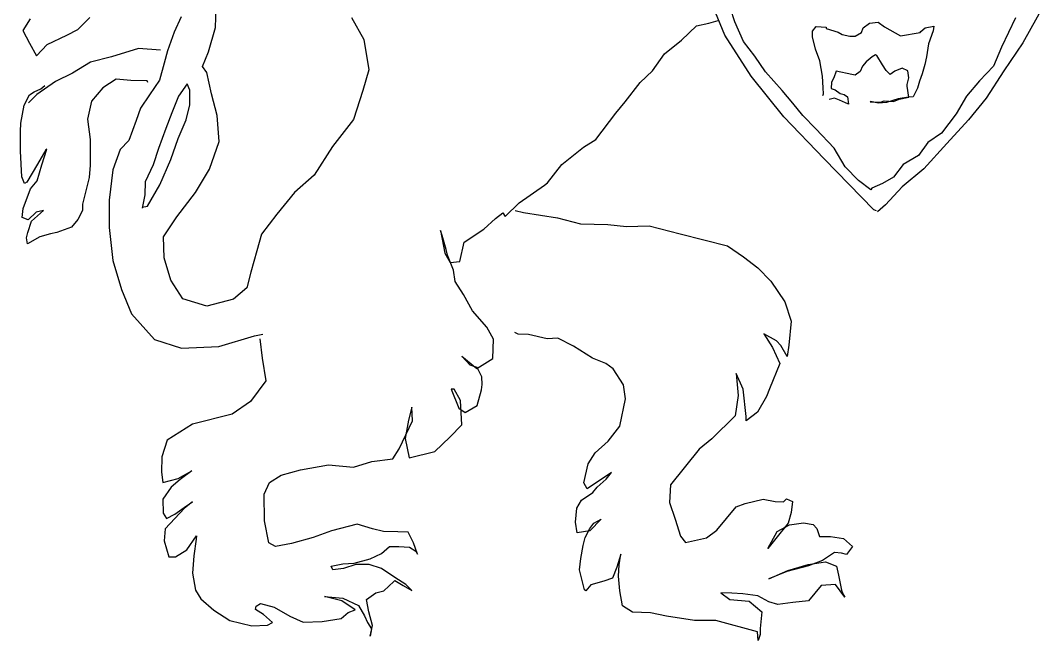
# Model space of a CAD drawing. Header units: metres. Extents: x 148128 to 148845, y 6395399 to 6395651.
# Drawn here: x 148824.825 to 148827.292, y 6395592.525 to 6395594.019 of the extents above; entities that cross this region are included whole.
import ezdxf

# ---------------------------------------------------------------- set-up
doc = ezdxf.new("R2010")
doc.units = ezdxf.units.M
doc.layers.add('M-FÖRKLARINGAR', color=3, linetype='Continuous')

msp = doc.modelspace()

# ---------------------------------------------------------------- linework, layer by layer
at = {"layer": 'M-FÖRKLARINGAR', "color": 1}
for p, q in [((148825.2952, 6395594.0025), (148825.2975, 6395594.0883)), ((148826.5236, 6395593.9841), (148826.4898, 6395594.0661)), ((148826.5476, 6395594.0159), (148826.5368, 6395594.0486)), ((148827.2917, 6395594.0543), (148827.2418, 6395593.9651)), ((148824.8483, 6395594.0236), (148824.8302, 6395593.9951)), ((148824.9635, 6395593.9974), (148824.9921, 6395594.0268)), ((148825.2124, 6395594.0279), (148825.1952, 6395593.9913)), ((148825.6228, 6395594.0264), (148825.6527, 6395593.9734)), ((148826.4546, 6395594.0068), (148826.4849, 6395594.0129)), ((148826.4849, 6395594.0129), (148826.5071, 6395594.0193)), ((148826.5684, 6395593.969), (148826.5476, 6395594.0159)), ((148826.8567, 6395594.002), (148826.8721, 6395594.0131)), ((148826.8721, 6395594.0131), (148826.893, 6395594.0149)), ((148826.893, 6395594.0149), (148826.9078, 6395594.0041)), ((148827.2237, 6395594.0259), (148827.1905, 6395593.9549)), ((148824.8302, 6395593.9951), (148824.8467, 6395593.9645)), ((148824.8895, 6395593.9611), (148824.9365, 6395593.9842)), ((148824.9365, 6395593.9842), (148824.9635, 6395593.9974)), ((148825.1952, 6395593.9913), (148825.179, 6395593.9465)), ((148825.2786, 6395593.9439), (148825.2952, 6395594.0025)), ((148826.4189, 6395593.9718), (148826.4546, 6395594.0068)), ((148826.587, 6395593.885), (148826.5236, 6395593.9841)), ((148826.7344, 6395593.9797), (148826.7348, 6395593.9936)), ((148826.7348, 6395593.9936), (148826.7432, 6395594.0049)), ((148826.7432, 6395594.0049), (148826.7675, 6395594.0032)), ((148826.7675, 6395594.0032), (148826.7674, 6395593.9997)), ((148826.7674, 6395593.9997), (148826.7962, 6395593.9908)), ((148826.7962, 6395593.9908), (148826.8065, 6395593.9859)), ((148826.8065, 6395593.9859), (148826.8249, 6395593.9819)), ((148826.8376, 6395593.9816), (148826.853, 6395593.9905)), ((148826.853, 6395593.9905), (148826.8567, 6395594.002)), ((148826.9078, 6395594.0041), (148826.9466, 6395593.9822)), ((148826.9466, 6395593.9822), (148826.9944, 6395593.9902)), ((148826.9944, 6395593.9902), (148826.9956, 6395593.9925)), ((148826.9956, 6395593.9925), (148827.0063, 6395594.0015)), ((148827.0063, 6395594.0015), (148827.0272, 6395594.0056)), ((148827.0258, 6395593.994), (148827.0145, 6395593.963)), ((148827.0272, 6395594.0056), (148827.0258, 6395593.994)), ((148824.8467, 6395593.9645), (148824.8633, 6395593.9339)), ((148824.8633, 6395593.9339), (148824.8895, 6395593.9611)), ((148825.6527, 6395593.9734), (148825.6646, 6395593.9001)), ((148826.3775, 6395593.9392), (148826.4189, 6395593.9718)), ((148826.5953, 6395593.9335), (148826.5684, 6395593.969)), ((148826.7418, 6395593.9505), (148826.7344, 6395593.9797)), ((148826.8249, 6395593.9819), (148826.8376, 6395593.9816)), ((148827.0145, 6395593.963), (148827.0091, 6395593.9319)), ((148827.2418, 6395593.9651), (148827.196, 6395593.898)), ((148825.1096, 6395593.9518), (148825.0441, 6395593.9315)), ((148825.1628, 6395593.9481), (148825.1096, 6395593.9518)), ((148825.179, 6395593.9465), (148825.1712, 6395593.9165)), ((148825.2638, 6395593.9083), (148825.2786, 6395593.9439)), ((148826.3486, 6395593.8983), (148826.3775, 6395593.9392)), ((148826.6209, 6395593.8957), (148826.5953, 6395593.9335)), ((148826.7526, 6395593.9224), (148826.7418, 6395593.9505)), ((148826.8863, 6395593.9363), (148826.8781, 6395593.9318)), ((148826.8897, 6395593.935), (148826.8863, 6395593.9363)), ((148826.9031, 6395593.9126), (148826.8897, 6395593.935)), ((148827.1905, 6395593.9549), (148827.1708, 6395593.9091)), ((148824.9939, 6395593.9189), (148824.9503, 6395593.8922)), ((148825.0441, 6395593.9315), (148824.9939, 6395593.9189)), ((148825.1712, 6395593.9165), (148825.1597, 6395593.8751)), ((148826.7586, 6395593.8851), (148826.7526, 6395593.9224)), ((148826.8555, 6395593.9093), (148826.8493, 6395593.8967)), ((148826.8638, 6395593.9195), (148826.8555, 6395593.9093)), ((148826.8781, 6395593.9318), (148826.8638, 6395593.9195)), ((148826.912, 6395593.8985), (148826.9031, 6395593.9126)), ((148827.0051, 6395593.9134), (148826.9987, 6395593.8904)), ((148827.0091, 6395593.9319), (148827.0051, 6395593.9134)), ((148827.1708, 6395593.9091), (148827.1374, 6395593.874)), ((148824.9503, 6395593.8922), (148824.9092, 6395593.8724)), ((148825.2738, 6395593.8941), (148825.2638, 6395593.9083)), ((148825.2852, 6395593.8428), (148825.2738, 6395593.8941)), ((148825.6646, 6395593.9001), (148825.6506, 6395593.8506)), ((148826.3188, 6395593.8701), (148826.3486, 6395593.8983)), ((148826.6656, 6395593.7867), (148826.587, 6395593.885)), ((148826.6615, 6395593.8506), (148826.6209, 6395593.8957)), ((148826.7602, 6395593.8573), (148826.7586, 6395593.8851)), ((148826.7914, 6395593.897), (148826.7863, 6395593.8809)), ((148826.8294, 6395593.8891), (148826.7914, 6395593.897)), ((148826.8375, 6395593.8877), (148826.8294, 6395593.8891)), ((148826.8493, 6395593.8967), (148826.8375, 6395593.8877)), ((148826.9222, 6395593.8889), (148826.912, 6395593.8985)), ((148826.9328, 6395593.8968), (148826.9222, 6395593.8889)), ((148826.9504, 6395593.9044), (148826.9328, 6395593.8968)), ((148826.9641, 6395593.8983), (148826.9504, 6395593.9044)), ((148826.9671, 6395593.8808), (148826.9641, 6395593.8983)), ((148826.9987, 6395593.8904), (148826.9925, 6395593.8732)), ((148827.196, 6395593.898), (148827.1537, 6395593.8318)), ((148824.9092, 6395593.8724), (148824.8644, 6395593.8412)), ((148824.874, 6395593.8548), (148824.8835, 6395593.8627)), ((148825.0554, 6395593.8779), (148825.0236, 6395593.8567)), ((148825.0913, 6395593.8746), (148825.0554, 6395593.8779)), ((148825.1307, 6395593.8736), (148825.0913, 6395593.8746)), ((148825.1317, 6395593.8701), (148825.1307, 6395593.8736)), ((148825.1597, 6395593.8751), (148825.1356, 6395593.8398)), ((148825.2267, 6395593.8664), (148825.2062, 6395593.8368)), ((148825.2333, 6395593.8511), (148825.2267, 6395593.8664)), ((148826.2828, 6395593.8235), (148826.3188, 6395593.8701)), ((148826.7802, 6395593.8707), (148826.7798, 6395593.8556)), ((148826.7863, 6395593.8809), (148826.7802, 6395593.8707)), ((148826.9632, 6395593.8647), (148826.9671, 6395593.8808)), ((148826.9632, 6395593.8612), (148826.9632, 6395593.8647)), ((148826.9671, 6395593.8344), (148826.9632, 6395593.8612)), ((148826.9925, 6395593.8732), (148826.9874, 6395593.8559)), ((148827.1374, 6395593.874), (148827.1063, 6395593.8366)), ((148824.8335, 6395593.8153), (148824.8469, 6395593.8405)), ((148824.8644, 6395593.8412), (148824.8441, 6395593.8208)), ((148824.8469, 6395593.8405), (148824.8576, 6395593.8471)), ((148824.8576, 6395593.8471), (148824.874, 6395593.8548)), ((148825.0236, 6395593.8567), (148824.9961, 6395593.8249)), ((148825.1356, 6395593.8398), (148825.1139, 6395593.8079)), ((148825.2062, 6395593.8368), (148825.1901, 6395593.7966)), ((148825.2335, 6395593.8164), (148825.2333, 6395593.8511)), ((148825.2989, 6395593.7903), (148825.2852, 6395593.8428)), ((148825.6506, 6395593.8506), (148825.6279, 6395593.7805)), ((148826.6873, 6395593.8198), (148826.6615, 6395593.8506)), ((148826.7597, 6395593.8387), (148826.7609, 6395593.8422)), ((148826.7609, 6395593.8422), (148826.7602, 6395593.8573)), ((148826.7798, 6395593.8556), (148826.789, 6395593.8519)), ((148826.789, 6395593.8519), (148826.8015, 6395593.8434)), ((148826.8015, 6395593.8434), (148826.8108, 6395593.8409)), ((148826.8108, 6395593.8409), (148826.8187, 6395593.8349)), ((148826.8187, 6395593.8349), (148826.8217, 6395593.8174)), ((148826.9659, 6395593.8345), (148826.9415, 6395593.8305)), ((148826.9438, 6395593.8293), (148826.9671, 6395593.8344)), ((148826.9775, 6395593.8353), (148826.9659, 6395593.8345)), ((148826.9874, 6395593.8559), (148826.9775, 6395593.8353)), ((148827.1063, 6395593.8366), (148827.0808, 6395593.7943)), ((148824.8254, 6395593.7715), (148824.8335, 6395593.8153)), ((148824.9961, 6395593.8249), (148824.9868, 6395593.7811)), ((148825.2244, 6395593.7795), (148825.2335, 6395593.8164)), ((148826.2601, 6395593.7963), (148826.2828, 6395593.8235)), ((148826.7109, 6395593.7902), (148826.6873, 6395593.8198)), ((148826.7873, 6395593.8322), (148826.7745, 6395593.8291)), ((148826.8, 6395593.8272), (148826.7873, 6395593.8322)), ((148826.8217, 6395593.8174), (148826.8, 6395593.8272)), ((148826.8741, 6395593.8241), (148826.874, 6395593.823)), ((148826.874, 6395593.823), (148826.8984, 6395593.8223)), ((148826.8937, 6395593.8201), (148826.8741, 6395593.8241)), ((148826.9134, 6395593.8219), (148826.8937, 6395593.8201)), ((148826.8984, 6395593.8223), (148826.9077, 6395593.8256)), ((148826.9077, 6395593.8256), (148826.9297, 6395593.8238)), ((148826.9415, 6395593.8305), (148826.9134, 6395593.8219)), ((148826.9297, 6395593.8238), (148826.9438, 6395593.8293)), ((148827.1537, 6395593.8318), (148827.1106, 6395593.7796)), ((148825.1139, 6395593.8079), (148825.1038, 6395593.778)), ((148825.1901, 6395593.7966), (148825.1752, 6395593.7588)), ((148825.3042, 6395593.7276), (148825.2989, 6395593.7903)), ((148826.212, 6395593.7326), (148826.2601, 6395593.7963)), ((148826.7626, 6395593.6856), (148826.6656, 6395593.7867)), ((148826.7425, 6395593.758), (148826.7109, 6395593.7902)), ((148827.0808, 6395593.7943), (148827.046, 6395593.7477)), ((148824.8249, 6395593.7518), (148824.8254, 6395593.7715)), ((148824.9868, 6395593.7811), (148824.9925, 6395593.7323)), ((148825.1038, 6395593.778), (148825.0863, 6395593.7298)), ((148825.2047, 6395593.7348), (148825.2244, 6395593.7795)), ((148825.6279, 6395593.7805), (148825.5775, 6395593.7157)), ((148827.1106, 6395593.7796), (148827.0581, 6395593.7231)), ((148824.8248, 6395593.7043), (148824.8249, 6395593.7518)), ((148825.1752, 6395593.7588), (148825.1577, 6395593.7106)), ((148826.7865, 6395593.7117), (148826.7425, 6395593.758)), ((148827.046, 6395593.7477), (148827.0129, 6395593.7254)), ((148824.9925, 6395593.7323), (148824.9932, 6395593.6708)), ((148825.0863, 6395593.7298), (148825.0649, 6395593.7084)), ((148825.1871, 6395593.6843), (148825.2047, 6395593.7348)), ((148825.2804, 6395593.6609), (148825.3042, 6395593.7276)), ((148825.5775, 6395593.7157), (148825.5328, 6395593.6462)), ((148826.1305, 6395593.6722), (148826.1826, 6395593.7137)), ((148826.1826, 6395593.7137), (148826.212, 6395593.7326)), ((148826.8131, 6395593.6669), (148826.7865, 6395593.7117)), ((148827.0129, 6395593.7254), (148826.99, 6395593.6936)), ((148827.0581, 6395593.7231), (148827.0031, 6395593.6619)), ((148824.8278, 6395593.6427), (148824.8248, 6395593.7043)), ((148824.8863, 6395593.7073), (148824.8657, 6395593.673)), ((148824.8761, 6395593.6716), (148824.8887, 6395593.7095)), ((148824.8887, 6395593.7095), (148824.8863, 6395593.7073)), ((148825.0649, 6395593.7084), (148825.0474, 6395593.659)), ((148825.1577, 6395593.7106), (148825.1451, 6395593.6715)), ((148826.99, 6395593.6936), (148826.9535, 6395593.6725)), ((148824.8657, 6395593.673), (148824.8402, 6395593.6297)), ((148824.8647, 6395593.6325), (148824.8761, 6395593.6716)), ((148824.9932, 6395593.6708), (148824.9901, 6395593.6408)), ((148825.1451, 6395593.6715), (148825.1254, 6395593.6303)), ((148825.1612, 6395593.6235), (148825.1871, 6395593.6843)), ((148826.0957, 6395593.6279), (148826.1305, 6395593.6722)), ((148826.8823, 6395593.5631), (148826.7626, 6395593.6856)), ((148826.8459, 6395593.6336), (148826.8131, 6395593.6669)), ((148826.9535, 6395593.6725), (148826.9296, 6395593.6418)), ((148827.0031, 6395593.6619), (148826.951, 6395593.6181)), ((148824.8344, 6395593.6263), (148824.8278, 6395593.6427)), ((148824.9901, 6395593.6408), (148824.9745, 6395593.5763)), ((148825.0474, 6395593.659), (148825.0385, 6395593.5862)), ((148825.2465, 6395593.605), (148825.2804, 6395593.6609)), ((148825.5328, 6395593.6462), (148825.4853, 6395593.6045)), ((148826.9296, 6395593.6418), (148826.9036, 6395593.6263)), ((148824.8316, 6395593.5661), (148824.8491, 6395593.6132)), ((148824.8402, 6395593.6297), (148824.8344, 6395593.6263)), ((148824.8491, 6395593.6132), (148824.8647, 6395593.6325)), ((148825.1254, 6395593.6303), (148825.1246, 6395593.599)), ((148825.1309, 6395593.5721), (148825.1612, 6395593.6235)), ((148826.0272, 6395593.5798), (148826.0886, 6395593.6223)), ((148826.0886, 6395593.6223), (148826.0957, 6395593.6279)), ((148826.8754, 6395593.6108), (148826.8459, 6395593.6336)), ((148826.8778, 6395593.6154), (148826.8754, 6395593.6108)), ((148826.9036, 6395593.6263), (148826.8778, 6395593.6154)), ((148826.951, 6395593.6181), (148826.9104, 6395593.5751)), ((148825.1246, 6395593.599), (148825.118, 6395593.5667)), ((148825.202, 6395593.5459), (148825.2465, 6395593.605)), ((148825.4853, 6395593.6045), (148825.4433, 6395593.5523)), ((148824.8287, 6395593.5442), (148824.8316, 6395593.5661)), ((148824.9745, 6395593.5763), (148824.9741, 6395593.5612)), ((148825.0385, 6395593.5862), (148825.0391, 6395593.5201)), ((148825.118, 6395593.569), (148825.1309, 6395593.5721)), ((148825.9938, 6395593.5471), (148826.0272, 6395593.5798)), ((148826.8892, 6395593.5606), (148826.8823, 6395593.5631)), ((148826.9104, 6395593.5751), (148826.8914, 6395593.5582)), ((148824.8436, 6395593.5391), (148824.8287, 6395593.5442)), ((148824.8627, 6395593.5572), (148824.8436, 6395593.5391)), ((148824.8517, 6395593.5355), (148824.8802, 6395593.5614)), ((148824.8802, 6395593.5614), (148824.8627, 6395593.5572)), ((148824.9631, 6395593.5395), (148824.9475, 6395593.5213)), ((148824.9741, 6395593.5612), (148824.9631, 6395593.5395)), ((148825.1695, 6395593.4981), (148825.202, 6395593.5459)), ((148825.4433, 6395593.5523), (148825.4061, 6395593.5046)), ((148825.942, 6395593.516), (148825.9705, 6395593.5419)), ((148825.9705, 6395593.5419), (148825.9883, 6395593.5553)), ((148825.9883, 6395593.5553), (148825.9938, 6395593.5471)), ((148826.0174, 6395593.5615), (148826.0381, 6395593.5563)), ((148826.0381, 6395593.5563), (148826.1201, 6395593.5438)), ((148826.1201, 6395593.5438), (148826.1754, 6395593.5295)), ((148824.8428, 6395593.5079), (148824.8517, 6395593.5355)), ((148824.9475, 6395593.5213), (148824.9124, 6395593.5083)), ((148825.0391, 6395593.5201), (148825.0474, 6395593.441)), ((148825.8948, 6395593.4848), (148825.942, 6395593.516)), ((148826.1754, 6395593.5295), (148826.2414, 6395593.5278)), ((148826.2414, 6395593.5278), (148826.2865, 6395593.5231)), ((148826.2865, 6395593.5231), (148826.341, 6395593.524)), ((148826.341, 6395593.524), (148826.4159, 6395593.5047)), ((148824.839, 6395593.4952), (148824.8428, 6395593.5079)), ((148824.8421, 6395593.4812), (148824.839, 6395593.4952)), ((148824.8715, 6395593.4978), (148824.8421, 6395593.4812)), ((148824.8972, 6395593.5053), (148824.8715, 6395593.4978)), ((148824.9124, 6395593.5083), (148824.8972, 6395593.5053)), ((148825.1716, 6395593.447), (148825.1695, 6395593.4981)), ((148825.4061, 6395593.5046), (148825.3946, 6395593.4643)), ((148825.8376, 6395593.5129), (148825.8478, 6395593.4582)), ((148825.8419, 6395593.5012), (148825.8376, 6395593.5129)), ((148825.8515, 6395593.4674), (148825.8419, 6395593.5012)), ((148826.4159, 6395593.5047), (148826.4723, 6395593.4904)), ((148826.4723, 6395593.4904), (148826.5299, 6395593.4762)), ((148825.8546, 6395593.4534), (148825.8515, 6395593.4674)), ((148825.8843, 6395593.4387), (148825.8948, 6395593.4848)), ((148826.5299, 6395593.4762), (148826.5686, 6395593.4496)), ((148825.0474, 6395593.441), (148825.0687, 6395593.3709)), ((148825.1876, 6395593.3933), (148825.1716, 6395593.447)), ((148825.3946, 6395593.4643), (148825.3805, 6395593.4125)), ((148825.8478, 6395593.4582), (148825.8611, 6395593.4358)), ((148825.8687, 6395593.4171), (148825.8546, 6395593.4534)), ((148826.5686, 6395593.4496), (148826.6027, 6395593.4232)), ((148825.8611, 6395593.4358), (148825.8843, 6395593.4387)), ((148825.8726, 6395593.3903), (148825.8687, 6395593.4171)), ((148826.6027, 6395593.4232), (148826.6343, 6395593.3911)), ((148825.2165, 6395593.3485), (148825.1876, 6395593.3933)), ((148825.3805, 6395593.4125), (148825.3703, 6395593.3746)), ((148826.6343, 6395593.3911), (148826.6678, 6395593.3415)), ((148825.0687, 6395593.3709), (148825.0927, 6395593.3123)), ((148825.3703, 6395593.3746), (148825.3382, 6395593.3476)), ((148825.8927, 6395593.3585), (148825.8726, 6395593.3903)), ((148825.274, 6395593.3307), (148825.2165, 6395593.3485)), ((148825.3382, 6395593.3476), (148825.274, 6395593.3307)), ((148825.9148, 6395593.3196), (148825.8927, 6395593.3585)), ((148826.6678, 6395593.3415), (148826.6828, 6395593.2948)), ((148825.9497, 6395593.2805), (148825.9148, 6395593.3196)), ((148825.0927, 6395593.3123), (148825.1479, 6395593.2506)), ((148826.6828, 6395593.2948), (148826.6778, 6395593.2369)), ((148825.9652, 6395593.2511), (148825.9497, 6395593.2805)), ((148826.0246, 6395593.2634), (148826.0166, 6395593.2671)), ((148825.1479, 6395593.2506), (148825.2134, 6395593.2291)), ((148825.3028, 6395593.2337), (148825.3892, 6395593.2593)), ((148825.3892, 6395593.2593), (148825.4091, 6395593.2634)), ((148825.4018, 6395593.252), (148825.4075, 6395593.2055)), ((148825.964, 6395593.2047), (148825.9652, 6395593.2511)), ((148826.0501, 6395593.2627), (148826.0246, 6395593.2634)), ((148826.095, 6395593.2523), (148826.0501, 6395593.2627)), ((148826.1206, 6395593.2539), (148826.095, 6395593.2523)), ((148826.1583, 6395593.2344), (148826.1206, 6395593.2539)), ((148826.617, 6395593.264), (148826.6382, 6395593.231)), ((148826.6479, 6395593.247), (148826.617, 6395593.264)), ((148826.658, 6395593.2363), (148826.6479, 6395593.247)), ((148825.2134, 6395593.2291), (148825.3028, 6395593.2337)), ((148826.2039, 6395593.2054), (148826.1583, 6395593.2344)), ((148826.6382, 6395593.231), (148826.6557, 6395593.1923)), ((148826.6735, 6395593.2092), (148826.658, 6395593.2363)), ((148826.6778, 6395593.2369), (148826.6735, 6395593.2092)), ((148825.4075, 6395593.2055), (148825.4165, 6395593.1508)), ((148825.8887, 6395593.2102), (148825.9251, 6395593.1802)), ((148825.909, 6395593.1888), (148825.8887, 6395593.2102)), ((148825.9251, 6395593.1802), (148825.964, 6395593.2047)), ((148826.2361, 6395593.1929), (148826.2039, 6395593.2054)), ((148825.9263, 6395593.1825), (148825.909, 6395593.1888)), ((148825.9373, 6395593.1602), (148825.9263, 6395593.1825)), ((148826.2543, 6395593.1797), (148826.2361, 6395593.1929)), ((148826.2787, 6395593.1408), (148826.2543, 6395593.1797)), ((148826.5507, 6395593.1684), (148826.5551, 6395593.115)), ((148826.5671, 6395593.1309), (148826.5507, 6395593.1684)), ((148826.6557, 6395593.1923), (148826.6309, 6395593.1315)), ((148825.4165, 6395593.1508), (148825.3793, 6395593.1007)), ((148825.9379, 6395593.1417), (148825.9373, 6395593.1602)), ((148825.8635, 6395593.1309), (148825.882, 6395593.0852)), ((148825.8704, 6395593.1307), (148825.8635, 6395593.1309)), ((148825.8859, 6395593.1036), (148825.8704, 6395593.1307)), ((148825.9262, 6395593.091), (148825.9365, 6395593.1289)), ((148825.9365, 6395593.1289), (148825.9379, 6395593.1417)), ((148826.2837, 6395593.107), (148826.2787, 6395593.1408)), ((148826.5747, 6395593.0646), (148826.5671, 6395593.1309)), ((148826.6309, 6395593.1315), (148826.6235, 6395593.1132)), ((148825.3793, 6395593.1007), (148825.3356, 6395593.0706)), ((148825.889, 6395593.0444), (148825.8859, 6395593.1036)), ((148826.2703, 6395593.0413), (148826.2837, 6395593.107)), ((148826.5551, 6395593.115), (148826.5481, 6395593.0665)), ((148826.6235, 6395593.1132), (148826.6016, 6395593.0755)), ((148825.3356, 6395593.0706), (148825.2399, 6395593.0464)), ((148825.7684, 6395593.087), (148825.7606, 6395593.0559)), ((148825.7699, 6395593.0545), (148825.7684, 6395593.087)), ((148825.882, 6395593.0852), (148825.8968, 6395593.0743)), ((148825.8968, 6395593.0743), (148825.9262, 6395593.091)), ((148826.6016, 6395593.0755), (148826.5744, 6395593.0542)), ((148825.2399, 6395593.0464), (148825.1786, 6395593.0075)), ((148825.738, 6395592.9869), (148825.7699, 6395593.0545)), ((148825.7606, 6395593.0559), (148825.7525, 6395593.0121)), ((148826.5481, 6395593.0665), (148826.4921, 6395593.0111)), ((148826.5744, 6395593.0542), (148826.5747, 6395593.0646)), ((148825.8604, 6395593.015), (148825.889, 6395593.0444)), ((148826.2416, 6395593.005), (148826.2703, 6395593.0413)), ((148825.1786, 6395593.0075), (148825.1659, 6395592.9672)), ((148825.7525, 6395593.0121), (148825.7617, 6395592.9655)), ((148825.8236, 6395592.9801), (148825.8604, 6395593.015)), ((148826.2107, 6395592.9768), (148826.2416, 6395593.005)), ((148826.4921, 6395593.0111), (148826.4613, 6395592.9864)), ((148825.7223, 6395592.963), (148825.738, 6395592.9869)), ((148825.7617, 6395592.9655), (148825.8236, 6395592.9801)), ((148826.1937, 6395592.9506), (148826.2107, 6395592.9768)), ((148826.4613, 6395592.9864), (148826.3918, 6395592.9002)), ((148825.1659, 6395592.9672), (148825.1649, 6395592.9302)), ((148825.5001, 6395592.9364), (148825.5677, 6395592.9485)), ((148825.5677, 6395592.9485), (148825.6278, 6395592.9423)), ((148825.6278, 6395592.9423), (148825.6722, 6395592.9562)), ((148825.6722, 6395592.9562), (148825.7223, 6395592.963)), ((148826.1833, 6395592.9045), (148826.1937, 6395592.9506)), ((148825.1649, 6395592.9302), (148825.1678, 6395592.9058)), ((148825.2051, 6395592.9152), (148825.2381, 6395592.934)), ((148825.2381, 6395592.934), (148825.2097, 6395592.9128)), ((148825.4251, 6395592.9059), (148825.4534, 6395592.9237)), ((148825.4534, 6395592.9237), (148825.5001, 6395592.9364)), ((148826.25, 6395592.9294), (148826.191, 6395592.8904)), ((148826.2368, 6395592.9135), (148826.25, 6395592.9294)), ((148825.1678, 6395592.9058), (148825.2051, 6395592.9152)), ((148825.2097, 6395592.9128), (148825.1884, 6395592.8948)), ((148825.4128, 6395592.8773), (148825.4251, 6395592.9059)), ((148826.191, 6395592.8904), (148826.1833, 6395592.9045)), ((148826.2155, 6395592.8944), (148826.2368, 6395592.9135)), ((148826.3918, 6395592.9002), (148826.3895, 6395592.8573)), ((148825.1884, 6395592.8948), (148825.1679, 6395592.8652)), ((148825.4134, 6395592.8135), (148825.4128, 6395592.8773)), ((148826.1775, 6395592.8629), (148826.2047, 6395592.8819)), ((148826.2047, 6395592.8819), (148826.2155, 6395592.8944)), ((148825.1679, 6395592.8652), (148825.1693, 6395592.8315)), ((148825.1971, 6395592.8296), (148825.2254, 6395592.8497)), ((148825.2396, 6395592.8587), (148825.2206, 6395592.8441)), ((148825.2254, 6395592.8497), (148825.2396, 6395592.8587)), ((148826.1666, 6395592.8435), (148826.1775, 6395592.8629)), ((148826.3895, 6395592.8573), (148826.4035, 6395592.8175)), ((148826.5504, 6395592.8473), (148826.5726, 6395592.8548)), ((148826.5726, 6395592.8548), (148826.6158, 6395592.8653)), ((148826.6158, 6395592.8653), (148826.6446, 6395592.8599)), ((148826.6446, 6395592.8599), (148826.6643, 6395592.8594)), ((148826.6643, 6395592.8594), (148826.6715, 6395592.8661)), ((148826.6715, 6395592.8661), (148826.6864, 6395592.8599)), ((148826.6864, 6395592.8599), (148826.6833, 6395592.8334)), ((148825.1693, 6395592.8315), (148825.1771, 6395592.8186)), ((148825.2206, 6395592.8441), (148825.1741, 6395592.7943)), ((148825.1771, 6395592.8186), (148825.1971, 6395592.8296)), ((148826.1634, 6395592.81), (148826.1666, 6395592.8435)), ((148826.5037, 6395592.7906), (148826.5504, 6395592.8473)), ((148826.6833, 6395592.8334), (148826.6757, 6395592.808)), ((148825.4236, 6395592.7599), (148825.4134, 6395592.8135)), ((148825.6369, 6395592.8053), (148825.5751, 6395592.7895)), ((148825.6737, 6395592.7939), (148825.6369, 6395592.8053)), ((148826.1673, 6395592.7844), (148826.1634, 6395592.81)), ((148826.225, 6395592.8176), (148826.1976, 6395592.7893)), ((148826.1978, 6395592.7951), (148826.2074, 6395592.8076)), ((148826.2074, 6395592.8076), (148826.225, 6395592.8176)), ((148826.4035, 6395592.8175), (148826.4164, 6395592.7766)), ((148826.6757, 6395592.808), (148826.6458, 6395592.7706)), ((148826.6497, 6395592.7879), (148826.6791, 6395592.8033)), ((148826.6791, 6395592.8033), (148826.7128, 6395592.8082)), ((148826.7128, 6395592.8082), (148826.7359, 6395592.8041)), ((148826.7359, 6395592.8041), (148826.7449, 6395592.7946)), ((148825.1741, 6395592.7943), (148825.171, 6395592.7654)), ((148825.2261, 6395592.7431), (148825.249, 6395592.7773)), ((148825.249, 6395592.7773), (148825.2488, 6395592.7691)), ((148825.5751, 6395592.7895), (148825.5306, 6395592.7733)), ((148825.7002, 6395592.7874), (148825.6737, 6395592.7939)), ((148825.735, 6395592.7865), (148825.7002, 6395592.7874)), ((148825.7593, 6395592.7858), (148825.735, 6395592.7865)), ((148825.7725, 6395592.76), (148825.7593, 6395592.7858)), ((148826.1976, 6395592.7893), (148826.1673, 6395592.7844)), ((148826.1868, 6395592.7734), (148826.1978, 6395592.7951)), ((148826.4164, 6395592.7766), (148826.4287, 6395592.7612)), ((148826.4789, 6395592.7727), (148826.5037, 6395592.7906)), ((148826.6266, 6395592.7467), (148826.6497, 6395592.7879)), ((148826.7449, 6395592.7946), (148826.7514, 6395592.7759)), ((148826.7514, 6395592.7759), (148826.778, 6395592.7752)), ((148826.778, 6395592.7752), (148826.8092, 6395592.7709)), ((148825.171, 6395592.7654), (148825.1828, 6395592.7268)), ((148825.2488, 6395592.7691), (148825.2431, 6395592.7287)), ((148825.4396, 6395592.7514), (148825.4236, 6395592.7599)), ((148825.4781, 6395592.7585), (148825.4396, 6395592.7514)), ((148825.5306, 6395592.7733), (148825.4781, 6395592.7585)), ((148825.6954, 6395592.7342), (148825.7143, 6395592.7511)), ((148825.7143, 6395592.7511), (148825.7375, 6395592.7516)), ((148825.7375, 6395592.7516), (148825.763, 6395592.7498)), ((148825.763, 6395592.7498), (148825.7778, 6395592.7401)), ((148825.7823, 6395592.7331), (148825.7725, 6395592.76)), ((148826.1761, 6395592.7227), (148826.1816, 6395592.7538)), ((148826.1816, 6395592.7538), (148826.1868, 6395592.7734)), ((148826.4287, 6395592.7612), (148826.4789, 6395592.7727)), ((148826.6458, 6395592.7706), (148826.6266, 6395592.7467)), ((148826.8092, 6395592.7709), (148826.8307, 6395592.7518)), ((148826.8307, 6395592.7518), (148826.8163, 6395592.7325)), ((148825.1828, 6395592.7268), (148825.199, 6395592.7264)), ((148825.199, 6395592.7264), (148825.2261, 6395592.7431)), ((148825.2431, 6395592.7287), (148825.2397, 6395592.6871)), ((148825.6684, 6395592.7221), (148825.6954, 6395592.7342)), ((148825.7778, 6395592.7401), (148825.7823, 6395592.7331)), ((148826.2726, 6395592.7329), (148826.2625, 6395592.7019)), ((148826.2685, 6395592.7075), (148826.2726, 6395592.7329)), ((148826.7875, 6395592.7367), (148826.7591, 6395592.7177)), ((148826.8048, 6395592.7351), (148826.7875, 6395592.7367)), ((148826.8163, 6395592.7325), (148826.8048, 6395592.7351)), ((148825.574, 6395592.7038), (148825.602, 6395592.71)), ((148825.5784, 6395592.6955), (148825.574, 6395592.7038)), ((148825.602, 6395592.71), (148825.6298, 6395592.7116)), ((148825.6332, 6395592.708), (148825.604, 6395592.6983)), ((148825.6298, 6395592.7116), (148825.6684, 6395592.7221)), ((148825.6657, 6395592.7083), (148825.6332, 6395592.708)), ((148825.6956, 6395592.6982), (148825.6657, 6395592.7083)), ((148826.1731, 6395592.6949), (148826.1761, 6395592.7227)), ((148826.2625, 6395592.7019), (148826.2526, 6395592.6755)), ((148826.2666, 6395592.6797), (148826.2685, 6395592.7075)), ((148826.7252, 6395592.7047), (148826.6726, 6395592.691)), ((148826.675, 6395592.6933), (148826.7241, 6395592.7082)), ((148826.7241, 6395592.7082), (148826.766, 6395592.7141)), ((148826.7591, 6395592.7177), (148826.7252, 6395592.7047)), ((148826.766, 6395592.7141), (148826.7924, 6395592.7041)), ((148826.7924, 6395592.7041), (148826.7976, 6395592.682)), ((148825.2397, 6395592.6871), (148825.2467, 6395592.6463)), ((148825.604, 6395592.6983), (148825.5784, 6395592.6955)), ((148825.7275, 6395592.6765), (148825.6956, 6395592.6982)), ((148825.7537, 6395592.6596), (148825.7275, 6395592.6765)), ((148826.1846, 6395592.6471), (148826.1731, 6395592.6949)), ((148826.2526, 6395592.6755), (148826.2315, 6395592.6679)), ((148826.2703, 6395592.6448), (148826.2666, 6395592.6797)), ((148826.6293, 6395592.6736), (148826.675, 6395592.6933)), ((148826.6726, 6395592.691), (148826.6293, 6395592.6736)), ((148826.7976, 6395592.682), (148826.8048, 6395592.6458)), ((148825.7011, 6395592.6448), (148825.7249, 6395592.6673)), ((148825.7249, 6395592.6673), (148825.7273, 6395592.6696)), ((148825.7273, 6395592.6696), (148825.7478, 6395592.6575)), ((148825.7478, 6395592.6575), (148825.7684, 6395592.6453)), ((148825.7684, 6395592.6453), (148825.7537, 6395592.6596)), ((148826.2, 6395592.6594), (148826.188, 6395592.6447)), ((148826.2315, 6395592.6679), (148826.2, 6395592.6594)), ((148826.7552, 6395592.6576), (148826.7253, 6395592.6201)), ((148826.7901, 6395592.6601), (148826.7552, 6395592.6576)), ((148826.8124, 6395592.6294), (148826.7901, 6395592.6601)), ((148825.2467, 6395592.6463), (148825.2601, 6395592.6251)), ((148825.5582, 6395592.6312), (148825.6021, 6395592.6265)), ((148825.5996, 6395592.6208), (148825.5582, 6395592.6312)), ((148825.6021, 6395592.6265), (148825.6399, 6395592.6093)), ((148825.6588, 6395592.6239), (148825.6813, 6395592.6395)), ((148825.6813, 6395592.6395), (148825.7011, 6395592.6448)), ((148826.188, 6395592.6447), (148826.1846, 6395592.6471)), ((148826.2763, 6395592.6087), (148826.2703, 6395592.6448)), ((148826.5136, 6395592.6396), (148826.5352, 6395592.6239)), ((148826.5403, 6395592.6389), (148826.5136, 6395592.6396)), ((148826.5669, 6395592.637), (148826.5403, 6395592.6389)), ((148826.6027, 6395592.6326), (148826.5669, 6395592.637)), ((148826.629, 6395592.618), (148826.6027, 6395592.6326)), ((148826.8048, 6395592.6458), (148826.808, 6395592.6376)), ((148826.808, 6395592.6376), (148826.8124, 6395592.6294)), ((148825.2601, 6395592.6251), (148825.2907, 6395592.5976)), ((148825.3916, 6395592.5996), (148825.3929, 6395592.6077)), ((148825.3929, 6395592.6077), (148825.4035, 6395592.6144)), ((148825.4035, 6395592.6144), (148825.4369, 6395592.6054)), ((148825.4369, 6395592.6054), (148825.4746, 6395592.5835)), ((148825.6315, 6395592.5991), (148825.5996, 6395592.6208)), ((148825.6399, 6395592.6093), (148825.6543, 6395592.5846)), ((148825.665, 6395592.5936), (148825.6588, 6395592.6239)), ((148826.3003, 6395592.593), (148826.2763, 6395592.6087)), ((148826.5352, 6395592.6239), (148826.5815, 6395592.6193)), ((148826.5815, 6395592.6193), (148826.6121, 6395592.5941)), ((148826.6508, 6395592.6116), (148826.629, 6395592.618)), ((148826.6869, 6395592.6165), (148826.6508, 6395592.6116)), ((148826.7253, 6395592.6201), (148826.6869, 6395592.6165)), ((148825.2907, 6395592.5976), (148825.3294, 6395592.5734)), ((148825.4109, 6395592.5875), (148825.3916, 6395592.5996)), ((148825.4325, 6395592.5684), (148825.4109, 6395592.5875)), ((148825.4746, 6395592.5835), (148825.5067, 6395592.5688)), ((148825.5519, 6395592.571), (148825.5985, 6395592.5779)), ((148825.5985, 6395592.5779), (148825.6151, 6395592.5926)), ((148825.6151, 6395592.5926), (148825.6315, 6395592.5991)), ((148825.6543, 6395592.5846), (148825.662, 6395592.5681)), ((148825.6734, 6395592.5609), (148825.665, 6395592.5936)), ((148826.3443, 6395592.5919), (148826.3003, 6395592.593)), ((148826.3823, 6395592.5839), (148826.3443, 6395592.5919)), ((148826.4504, 6395592.5729), (148826.3823, 6395592.5839)), ((148826.6121, 6395592.5941), (148826.6087, 6395592.5536)), ((148825.3294, 6395592.5734), (148825.3824, 6395592.5604)), ((148825.3824, 6395592.5604), (148825.4207, 6395592.5617)), ((148825.4207, 6395592.5617), (148825.4325, 6395592.5684)), ((148825.5067, 6395592.5688), (148825.5519, 6395592.571)), ((148825.662, 6395592.5681), (148825.6709, 6395592.5528)), ((148825.6681, 6395592.5355), (148825.6734, 6395592.5609)), ((148825.6709, 6395592.5528), (148825.6681, 6395592.5355)), ((148826.5014, 6395592.5727), (148826.4504, 6395592.5729)), ((148826.6016, 6395592.5457), (148826.5014, 6395592.5727)), ((148826.6087, 6395592.5536), (148826.6084, 6395592.5397)), ((148826.6033, 6395592.5248), (148826.6016, 6395592.5457)), ((148826.6084, 6395592.5397), (148826.6033, 6395592.5248))]:
    msp.add_line(p, q, dxfattribs=at)

doc.saveas('drawing.dxf')
